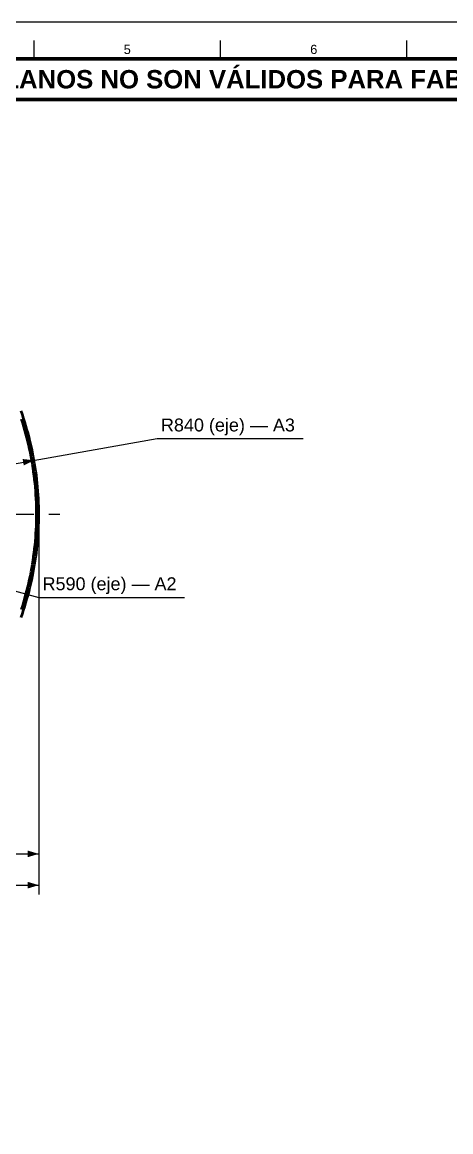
# Model space of a CAD drawing. Header units: millimetres. Extents: x 0 to 841, y 0 to 594.
# Drawn here: x 219.5 to 336, y 292.5 to 594 of the extents above; entities that cross this region are included whole.
import ezdxf
from ezdxf.enums import TextEntityAlignment as Align

# ---------------------------------------------------------------- set-up
doc = ezdxf.new("R2010")
doc.units = ezdxf.units.MM
doc.linetypes.add('EJE', pattern=[31, 20, -4, 3, -4])
for name, color, linetype, lineweight in [('COTA', 7, 'CONTINUOUS', 25), ('EJE', 7, 'EJE', 25), ('FINA', 7, 'CONTINUOUS', 25), ('MARCO', 7, 'CONTINUOUS', 70), ('TXT', 7, 'CONTINUOUS', 25), ('VIS', 7, 'CONTINUOUS', 50)]:
    doc.layers.add(name, color=color, linetype=linetype, lineweight=lineweight)
doc.styles.add('STD', font='LiberationSans-Regular.ttf')
doc.styles.add('STDB', font='LiberationSans-Bold.ttf')

msp = doc.modelspace()

# ---------------------------------------------------------------- linework, layer by layer
at = {"layer": 'COTA'}
for p, q in [((139.74, 460.31), (256.25, 480.85)), ((256.25, 480.85), (295.86, 480.85)), ((139.74, 460.31), (224.07, 437.71)), ((224.04, 458.81), (224.04, 365.51)), ((224.04, 458.81), (224.04, 357.01)), ((224.07, 437.71), (263.68, 437.71)), ((198.44, 368.01), (224.04, 368.01)), ((169.44, 359.51), (224.04, 359.51))]:
    msp.add_line(p, q, dxfattribs=at)
for points in [[(222.76, 474.95), (219.65, 475.31), (219.97, 473.54)], [(224.04, 368.01), (221.04, 368.91), (221.04, 367.11)], [(224.04, 359.51), (221.04, 360.41), (221.04, 358.61)]]:
    msp.add_solid(points, dxfattribs=at)
at = {"layer": 'EJE'}
msp.add_line((47.74, 460.31), (231.74, 460.31), dxfattribs=at)
at = {"layer": 'FINA'}
for p, q in [((222.75, 584), (222.75, 589)), ((273.44, 584), (273.44, 589)), ((324.12, 584), (324.12, 589))]:
    msp.add_line(p, q, dxfattribs=at)
msp.add_lwpolyline([(0, 0), (841, 0), (841, 594), (0, 594)], close=True, dxfattribs=at)
at = {"layer": 'MARCO'}
for points in [[(20, 10), (831, 10), (831, 584), (20, 584)], [(20, 573), (831, 573), (831, 584), (20, 584)]]:
    msp.add_lwpolyline(points, close=True, dxfattribs=at)
at = {"layer": 'VIS'}
for points in [[(224.04, 460.31), (224.04, 461.37), (224.02, 462.43), (223.98, 463.49), (223.94, 464.55), (223.88, 465.6), (223.8, 466.66), (223.72, 467.72), (223.62, 468.77), (223.51, 469.82), (223.38, 470.88), (223.24, 471.93), (223.09, 472.97), (222.92, 474.02), (222.74, 475.06), (222.55, 476.11), (222.35, 477.15), (222.13, 478.18), (221.9, 479.22), (221.65, 480.25), (221.4, 481.27), (221.13, 482.3), (220.84, 483.32), (220.55, 484.34), (220.24, 485.35), (219.92, 486.36), (219.58, 487.37), (219.24, 488.37)], [(223.44, 460.31), (223.44, 461.36), (223.42, 462.41), (223.38, 463.46), (223.34, 464.52), (223.28, 465.57), (223.21, 466.61), (223.12, 467.66), (223.02, 468.71), (222.91, 469.76), (222.78, 470.8), (222.65, 471.84), (222.49, 472.88), (222.33, 473.92), (222.15, 474.96), (221.96, 475.99), (221.76, 477.03), (221.54, 478.05), (221.31, 479.08), (221.07, 480.1), (220.81, 481.13), (220.55, 482.14), (220.27, 483.16), (219.97, 484.17), (219.67, 485.17), (219.35, 486.17)], [(219.24, 432.25), (219.58, 433.25), (219.92, 434.26), (220.24, 435.27), (220.55, 436.28), (220.84, 437.3), (221.13, 438.32), (221.4, 439.35), (221.65, 440.37), (221.9, 441.4), (222.13, 442.44), (222.35, 443.47), (222.55, 444.51), (222.74, 445.56), (222.92, 446.6), (223.09, 447.65), (223.24, 448.69), (223.38, 449.74), (223.51, 450.8), (223.62, 451.85), (223.72, 452.9), (223.8, 453.96), (223.88, 455.02), (223.94, 456.07), (223.98, 457.13), (224.02, 458.19), (224.04, 459.25), (224.04, 460.31)], [(219.35, 434.45), (219.67, 435.45), (219.97, 436.45), (220.27, 437.46), (220.55, 438.48), (220.81, 439.49), (221.07, 440.51), (221.31, 441.54), (221.54, 442.56), (221.76, 443.59), (221.96, 444.63), (222.15, 445.66), (222.33, 446.7), (222.49, 447.74), (222.65, 448.78), (222.78, 449.82), (222.91, 450.86), (223.02, 451.91), (223.12, 452.96), (223.21, 454), (223.28, 455.05), (223.34, 456.1), (223.38, 457.16), (223.42, 458.21), (223.44, 459.26), (223.44, 460.31)]]:
    msp.add_lwpolyline(points, dxfattribs=at)

# ---------------------------------------------------------------- texts
at = {"layer": 'TXT'}
for s, height, style, p in [('5', 2.5, 'STD', (248.09, 586.6)), ('6', 2.5, 'STD', (298.78, 586.6)), ('ESTOS PLANOS NO SON VÁLIDOS PARA FABRICACIÓN HASTA SU REVISIÓN Y APROBACIÓN POR UN INGENIERO CALCULISTA HABILITADO.', 5, 'STDB', (425.5, 578.5))]:
    msp.add_text(s, height=height, dxfattribs=dict(at, style=style)).set_placement(p, align=Align.MIDDLE_CENTER)
at = {"layer": 'TXT', "style": 'STD'}
for s, p in [('R840 (eje) — A3', (257.25, 481.75)), ('R590 (eje) — A2', (225.07, 438.61))]:
    msp.add_text(s, height=3.5, dxfattribs=at).set_placement(p, align=Align.BOTTOM_LEFT)

doc.saveas('drawing.dxf')
